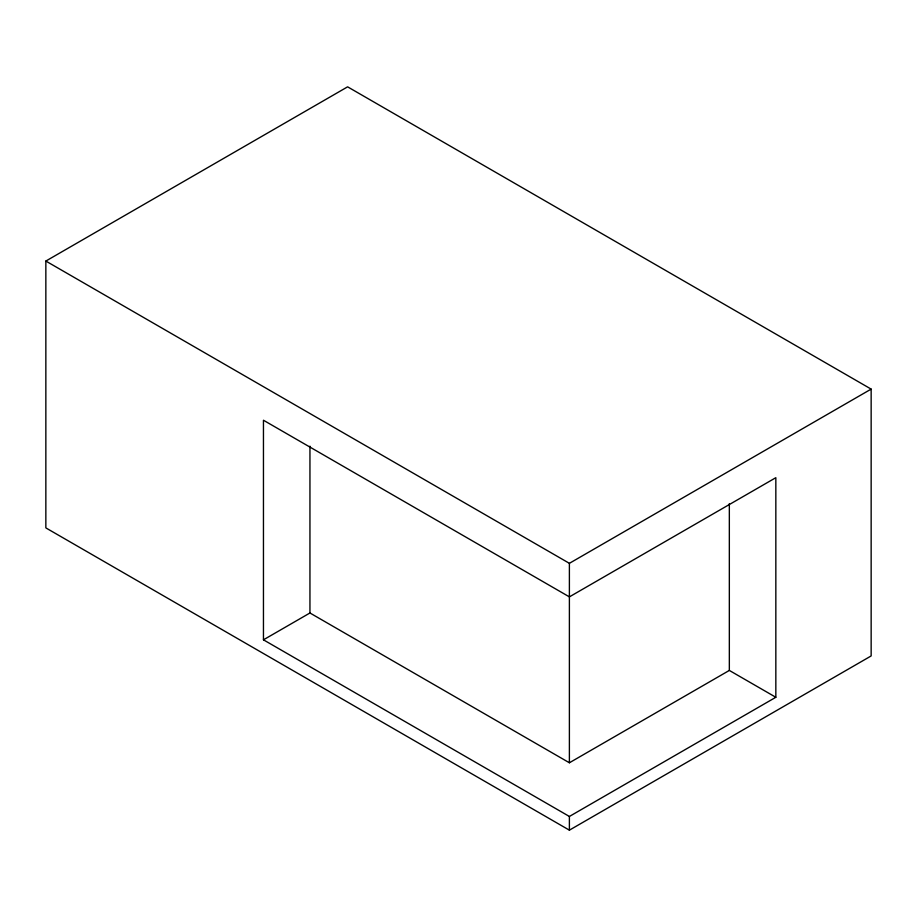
<?xml version="1.0" encoding="UTF-8"?>
<svg xmlns="http://www.w3.org/2000/svg" width="917" height="917" viewBox="0 0 917 917"><rect width="100%" height="100%" fill="white"/><g stroke="black" fill="none" stroke-linecap="round" stroke-linejoin="round"><path stroke-width="1.38" d="M45.85 261.058L347.612 86.84L871.15 389.106L871.15 655.942L569.388 830.16L45.85 527.894L45.85 261.058L569.388 563.325L871.15 389.106M263.454 639.825L309.946 612.98L569.388 762.772L729.336 670.43L775.839 697.275L775.839 477.688L569.388 596.875L263.454 420.238L263.454 639.825L569.388 816.462L775.839 697.275M729.336 503.593L729.336 670.43M569.388 563.325L569.388 762.772M569.388 816.462L569.388 830.16M309.946 446.155L309.946 612.98"/></g></svg>
